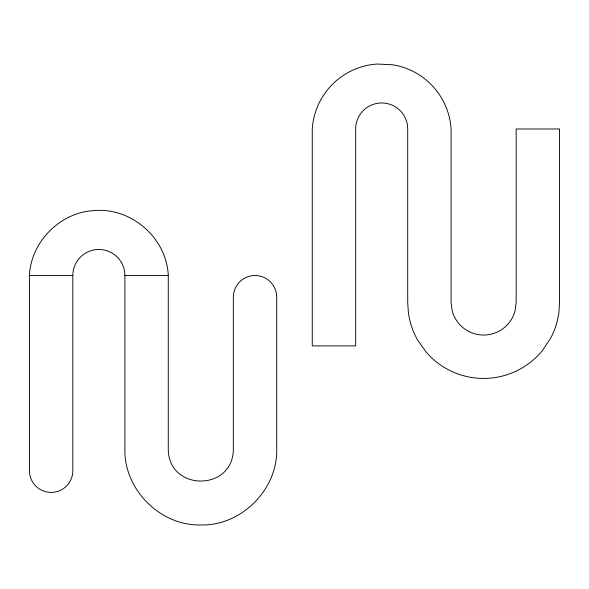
<?xml version="1.0" encoding="UTF-8"?>
<svg xmlns="http://www.w3.org/2000/svg" width="589" height="589" viewBox="0 0 589 589"><rect width="100%" height="100%" fill="white"/><g stroke="black" fill="none" stroke-linecap="round" stroke-linejoin="round"><path stroke-width="0.88" d="M29.45 275.505C30.937 241.556 60.549 211.996 94.498 210.567C131.722 207.357 166.672 238.317 168.277 275.505L168.277 449.032C168.285 491.705 233.34 491.705 233.347 449.032L233.347 297.195A21.69 21.69 0 0 1 255.037 275.505A21.69 21.69 0 0 1 276.734 297.195L276.734 449.032C277.699 489.569 241.372 525.999 200.812 524.954C160.26 525.999 123.926 489.555 124.89 449.032L124.89 275.505A26.026 26.026 0 0 0 98.864 249.471A26.026 26.026 0 0 0 72.83 275.505L72.83 470.729A21.69 21.69 0 0 1 51.14 492.419A21.69 21.69 0 0 1 29.45 470.729L29.45 275.505L72.83 275.505M124.89 275.505L168.277 275.505M559.55 302.518L558.902 312.428A75.922 75.922 0 0 1 550.582 338.3L542.314 350.676A75.922 75.922 0 0 1 426.554 352.575L417.881 340.471A75.922 75.922 0 0 1 408.361 312.428L407.713 302.518L407.713 128.984A26.026 26.026 0 0 0 381.679 102.957A26.026 26.026 0 0 0 355.653 128.984L355.653 345.898L312.266 345.898L312.266 128.984A69.554 69.554 0 0 1 377.321 64.046L392.546 64.761A69.554 69.554 0 0 1 451.093 128.984L451.093 302.518L452.205 310.933A32.535 32.535 0 0 0 515.058 310.933L516.17 302.518L516.17 128.984L559.55 128.984L559.55 302.518"/></g></svg>
